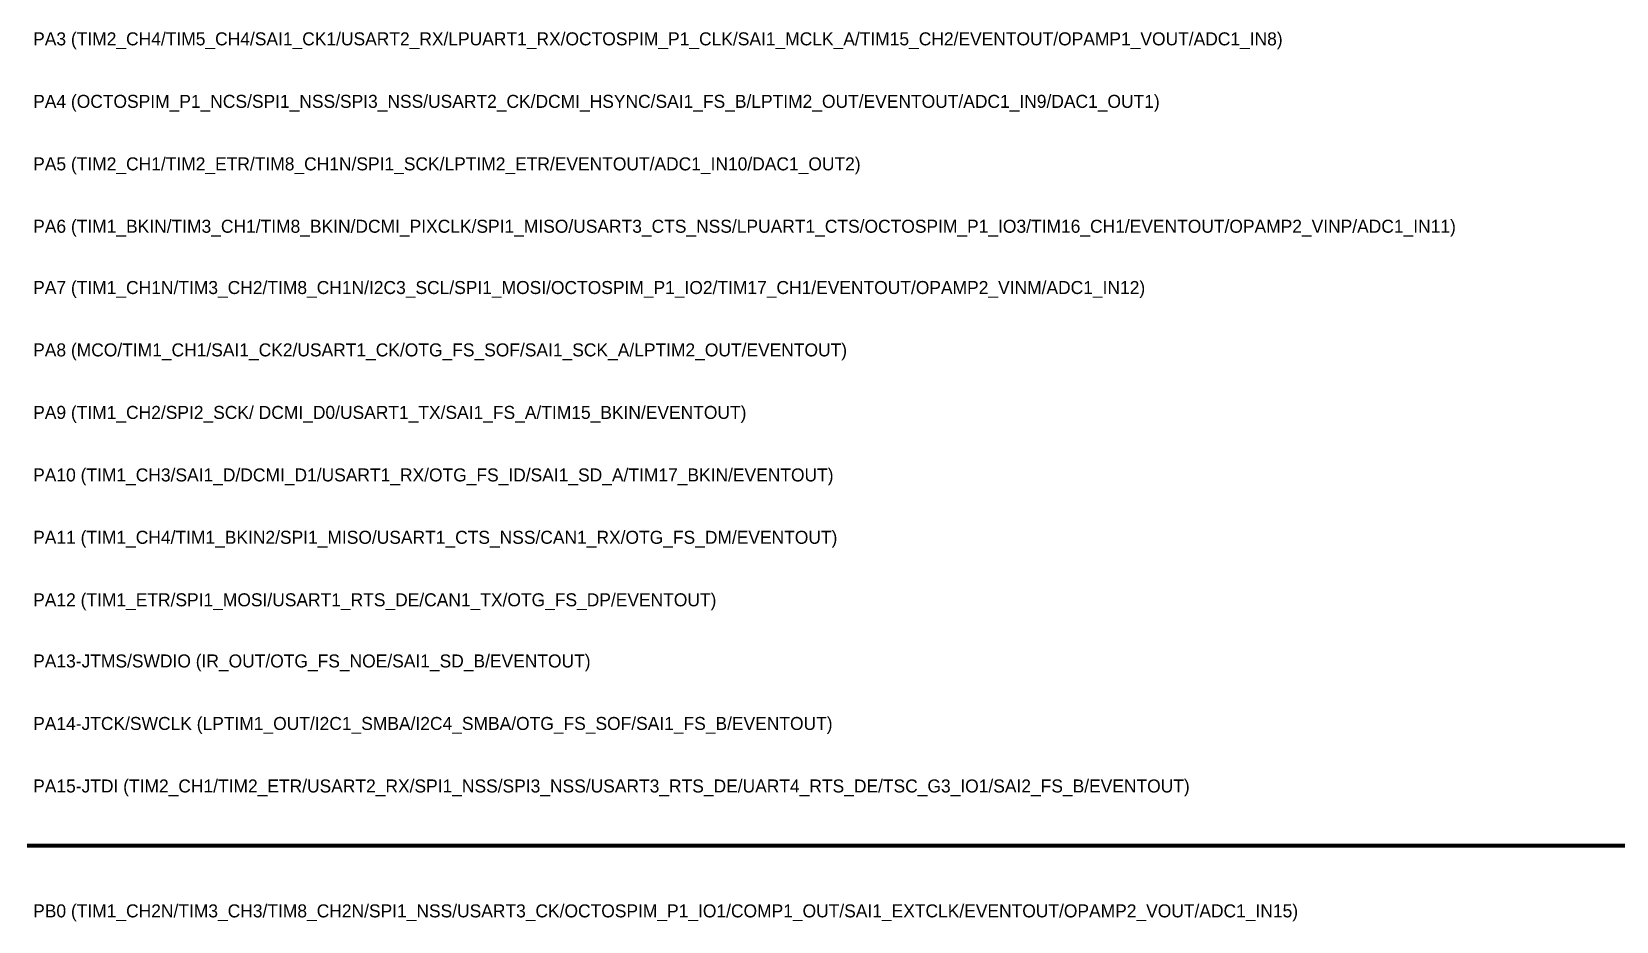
# Model space of a CAD drawing. Header units: inches. Extents: x 0 to 841, y 0 to 594.
# Drawn here: x 117.9 to 245.1, y 446.4 to 517.9 of the extents above; entities that cross this region are included whole.
import ezdxf

# ---------------------------------------------------------------- set-up
doc = ezdxf.new("R2010")
doc.units = ezdxf.units.IN
doc.layers.add('Sheet', color=255, linetype='Continuous')

msp = doc.modelspace()

# ---------------------------------------------------------------- linework, layer by layer
at = {"layer": 'Sheet'}
msp.add_lwpolyline([(117.51, 452.49, 0.3, 0.3, 0), (287.51, 452.49, 0.3, 0.3, 0)], format="xyseb", dxfattribs=at)

# ---------------------------------------------------------------- texts
for s, height, p in [('PA3 (TIM2_CH4/TIM5_CH4/SAI1_CK1/USART2_RX/LPUART1_RX/OCTOSPIM_P1_CLK/SAI1_MCLK_A/TIM15_CH2/EVENTOUT/OPAMP1_VOUT/ADC1_IN8)', 1.04522, (118.01, 516.76)), ('PA4 (OCTOSPIM_P1_NCS/SPI1_NSS/SPI3_NSS/USART2_CK/DCMI_HSYNC/SAI1_FS_B/LPTIM2_OUT/EVENTOUT/ADC1_IN9/DAC1_OUT1)', 1.04522, (118.01, 511.74)), ('PA5 (TIM2_CH1/TIM2_ETR/TIM8_CH1N/SPI1_SCK/LPTIM2_ETR/EVENTOUT/ADC1_IN10/DAC1_OUT2)', 1.0452, (118.01, 506.72)), ('PA6 (TIM1_BKIN/TIM3_CH1/TIM8_BKIN/DCMI_PIXCLK/SPI1_MISO/USART3_CTS_NSS/LPUART1_CTS/OCTOSPIM_P1_IO3/TIM16_CH1/EVENTOUT/OPAMP2_VINP/ADC1_IN11)', 1.04522, (118.01, 501.71)), ('PA7 (TIM1_CH1N/TIM3_CH2/TIM8_CH1N/I2C3_SCL/SPI1_MOSI/OCTOSPIM_P1_IO2/TIM17_CH1/EVENTOUT/OPAMP2_VINM/ADC1_IN12)', 1.04522, (118.01, 496.79)), ('PA8 (MCO/TIM1_CH1/SAI1_CK2/USART1_CK/OTG_FS_SOF/SAI1_SCK_A/LPTIM2_OUT/EVENTOUT)', 1.0452, (118.01, 491.78)), ('PA9 (TIM1_CH2/SPI2_SCK/ DCMI_D0/USART1_TX/SAI1_FS_A/TIM15_BKIN/EVENTOUT)', 1.0452, (118.01, 486.76)), ('PA10 (TIM1_CH3/SAI1_D/DCMI_D1/USART1_RX/OTG_FS_ID/SAI1_SD_A/TIM17_BKIN/EVENTOUT)', 1.0452, (118.01, 481.74)), ('PA11 (TIM1_CH4/TIM1_BKIN2/SPI1_MISO/USART1_CTS_NSS/CAN1_RX/OTG_FS_DM/EVENTOUT)', 1.0452, (118.01, 476.73)), ('PA12 (TIM1_ETR/SPI1_MOSI/USART1_RTS_DE/CAN1_TX/OTG_FS_DP/EVENTOUT)', 1.0452, (118.01, 471.71)), ('PA13-JTMS/SWDIO (IR_OUT/OTG_FS_NOE/SAI1_SD_B/EVENTOUT)', 1.0452, (118.01, 466.8)), ('PA14-JTCK/SWCLK (LPTIM1_OUT/I2C1_SMBA/I2C4_SMBA/OTG_FS_SOF/SAI1_FS_B/EVENTOUT)', 1.0452, (118.01, 461.78)), ('PA15-JTDI (TIM2_CH1/TIM2_ETR/USART2_RX/SPI1_NSS/SPI3_NSS/USART3_RTS_DE/UART4_RTS_DE/TSC_G3_IO1/SAI2_FS_B/EVENTOUT)', 1.04522, (118.01, 456.76)), ('PB0 (TIM1_CH2N/TIM3_CH3/TIM8_CH2N/SPI1_NSS/USART3_CK/OCTOSPIM_P1_IO1/COMP1_OUT/SAI1_EXTCLK/EVENTOUT/OPAMP2_VOUT/ADC1_IN15)', 1.04522, (118.01, 446.73))]:
    msp.add_text(s, height=height, dxfattribs=at).set_placement(p)

doc.saveas('drawing.dxf')
